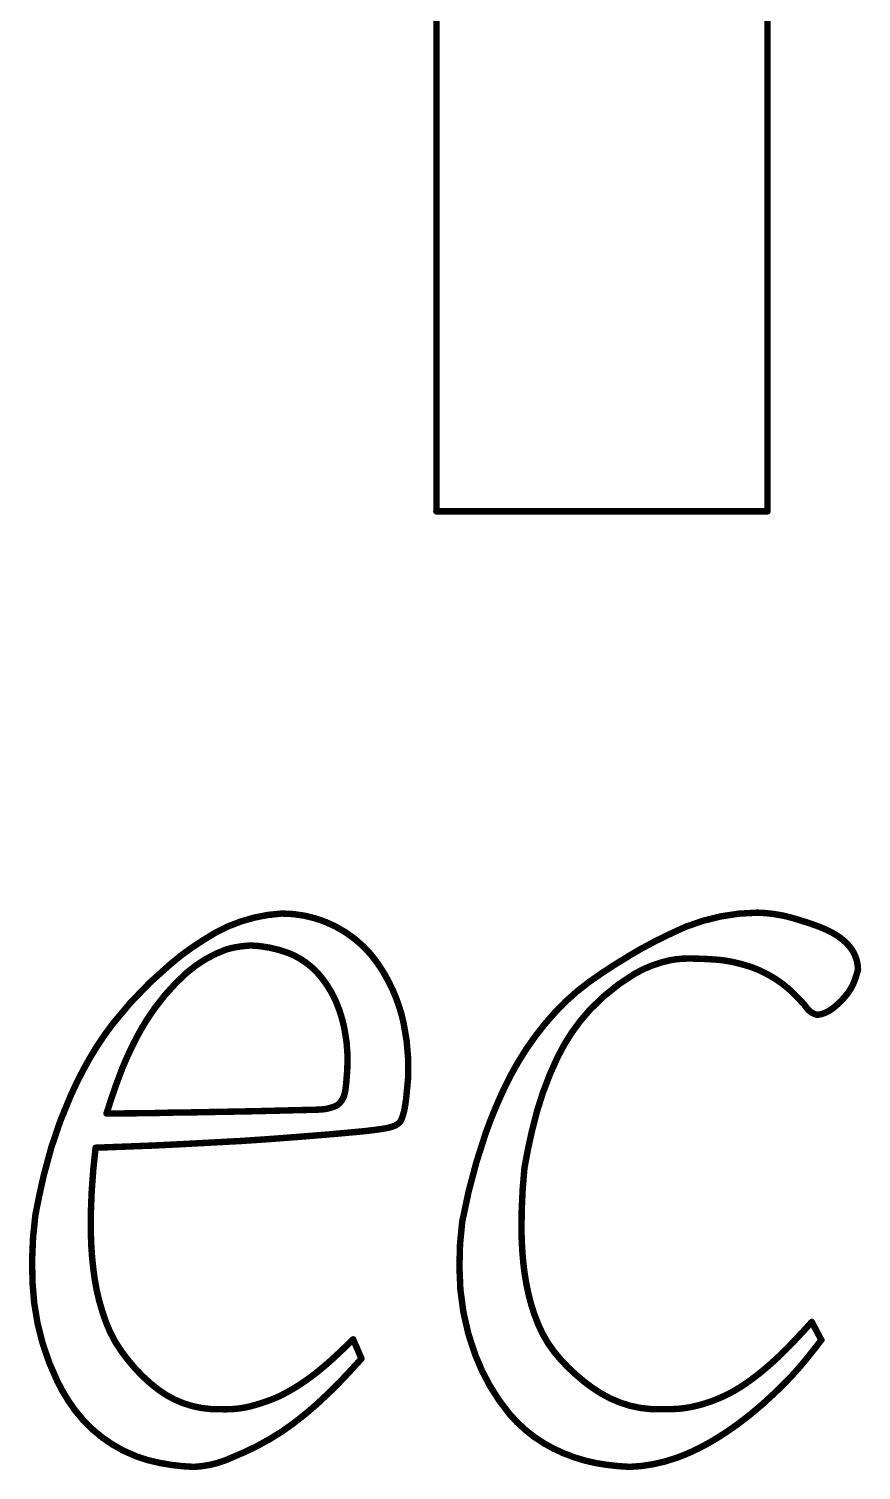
# Model space of a CAD drawing. Header units: millimetres. Extents: x 7 to 23.6, y 5 to 16.7.
# Drawn here: x 14.9998 to 15.0643, y 5.6267 to 5.7385 of the extents above; entities that cross this region are included whole.
import ezdxf

# ---------------------------------------------------------------- set-up
doc = ezdxf.new("R2010")
doc.units = ezdxf.units.MM
doc.header["$MEASUREMENT"] = 0
doc.layers.add('Mechanical10', color=56, linetype='Continuous')

msp = doc.modelspace()

# ---------------------------------------------------------------- linework, layer by layer
at = {"layer": 'Mechanical10', "const_width": 0.0005}
for points in [[(15.05705, 5.70105), (15.05705, 5.79062)], [(15.03137, 5.70105), (15.03137, 5.78845)], [(15.03137, 5.70105), (15.05705, 5.70105)], [(15.0169, 5.66738), (15.01691, 5.66739)], [(15.06078, 5.66205), (15.0609, 5.662)], [(15.02899, 5.65527), (15.02903, 5.6556)], [(15.00578, 5.65435), (15.00905, 5.65438)], [(15.01069, 5.65442), (15.01232, 5.65444)], [(15.01232, 5.65444), (15.01559, 5.6545)], [(15.01559, 5.6545), (15.01723, 5.65453)], [(15.01723, 5.65453), (15.01886, 5.65457)], [(15.01886, 5.65457), (15.02213, 5.65465)], [(15.01167, 5.65198), (15.01392, 5.6521)], [(15.01392, 5.6521), (15.01616, 5.65222)], [(15.01616, 5.65222), (15.0184, 5.65237)], [(15.0184, 5.65237), (15.02064, 5.65254)], [(15.02064, 5.65254), (15.02288, 5.65272)], [(15.02288, 5.65272), (15.02512, 5.65292)], [(15.00493, 5.6517), (15.00943, 5.65187)], [(15.00943, 5.65187), (15.01167, 5.65198)], [(15.06049, 5.63819), (15.06123, 5.63679)], [(15.02491, 5.63684), (15.02556, 5.63534)], [(15.02449, 5.63418), (15.02556, 5.63534)]]:
    msp.add_lwpolyline(points, dxfattribs=at)
at = {"layer": 'Mechanical10', "const_width": 0.00025}
for points in [[(15.03124, 5.70105, 1), (15.03149, 5.70105, 1)], [(15.03124, 5.70105, 1), (15.03149, 5.70105, 1)], [(15.05693, 5.70105, 1), (15.05718, 5.70105, 1)], [(15.05693, 5.70105, 1), (15.05718, 5.70105, 1)], [(15.01924, 5.66986, 1), (15.01949, 5.66986, 1)], [(15.01924, 5.66986, 1), (15.01949, 5.66986, 1)], [(15.05615, 5.66993, 1), (15.0564, 5.66993, 1)], [(15.05615, 5.66993, 1), (15.0564, 5.66993, 1)], [(15.05808, 5.66971, 1), (15.05833, 5.66971, 1)], [(15.05808, 5.66971, 1), (15.05833, 5.66971, 1)], [(15.05903, 5.66947, 1), (15.05928, 5.66947, 1)], [(15.05903, 5.66947, 1), (15.05928, 5.66947, 1)], [(15.05995, 5.66918, 1), (15.0602, 5.66918, 1)], [(15.05995, 5.66918, 1), (15.0602, 5.66918, 1)], [(15.06087, 5.66886, 1), (15.06112, 5.66886, 1)], [(15.06087, 5.66886, 1), (15.06112, 5.66886, 1)], [(15.0132, 5.66782, 1), (15.01345, 5.66782, 1)], [(15.0132, 5.66782, 1), (15.01345, 5.66782, 1)], [(15.04924, 5.66822, 1), (15.04949, 5.66822, 1)], [(15.04924, 5.66822, 1), (15.04949, 5.66822, 1)], [(15.06177, 5.66847, 1), (15.06202, 5.66847, 1)], [(15.06177, 5.66847, 1), (15.06202, 5.66847, 1)], [(15.0626, 5.66796, 1), (15.06285, 5.66796, 1)], [(15.0626, 5.66796, 1), (15.06285, 5.66796, 1)], [(15.01499, 5.66709, 1), (15.01524, 5.66709, 1)], [(15.01499, 5.66709, 1), (15.01524, 5.66709, 1)], [(15.01678, 5.66738, 1), (15.01703, 5.66738, 1)], [(15.01678, 5.66738, 1), (15.01703, 5.66738, 1)], [(15.01678, 5.66739, 1), (15.01703, 5.66739, 1)], [(15.01678, 5.66739, 1), (15.01703, 5.66739, 1)], [(15.01977, 5.6668, 1), (15.02002, 5.6668, 1)], [(15.01977, 5.6668, 1), (15.02002, 5.6668, 1)], [(15.02615, 5.66669, 1), (15.0264, 5.66669, 1)], [(15.02615, 5.66669, 1), (15.0264, 5.66669, 1)], [(15.06331, 5.66729, 1), (15.06356, 5.66729, 1)], [(15.06331, 5.66729, 1), (15.06356, 5.66729, 1)], [(15.0106, 5.66592, 1), (15.01085, 5.66592, 1)], [(15.0106, 5.66592, 1), (15.01085, 5.66592, 1)], [(15.04609, 5.66651, 1), (15.04634, 5.66651, 1)], [(15.04609, 5.66652, 1), (15.04634, 5.66652, 1)], [(15.0487, 5.66607, 1), (15.04895, 5.66607, 1)], [(15.0487, 5.66607, 1), (15.04895, 5.66607, 1)], [(15.05092, 5.66637, 1), (15.05117, 5.66637, 1)], [(15.05092, 5.66637, 1), (15.05117, 5.66637, 1)], [(15.0529, 5.66629, 1), (15.05315, 5.66629, 1)], [(15.0529, 5.66629, 1), (15.05315, 5.66629, 1)], [(15.05388, 5.66617, 1), (15.05414, 5.66617, 1)], [(15.05388, 5.66617, 1), (15.05413, 5.66617, 1)], [(15.05485, 5.66595, 1), (15.0551, 5.66595, 1)], [(15.05485, 5.66595, 1), (15.0551, 5.66595, 1)], [(15.0558, 5.66566, 1), (15.05605, 5.66566, 1)], [(15.0558, 5.66566, 1), (15.05605, 5.66566, 1)], [(15.01187, 5.66526, 1), (15.01212, 5.66526, 1)], [(15.01187, 5.66526, 1), (15.01212, 5.66526, 1)], [(15.02223, 5.66503, 1), (15.02248, 5.66503, 1)], [(15.02223, 5.66503, 1), (15.02248, 5.66503, 1)], [(15.02727, 5.66508, 1), (15.02752, 5.66508, 1)], [(15.02727, 5.66508, 1), (15.02752, 5.66508, 1)], [(15.04308, 5.66455, 1), (15.04333, 5.66455, 1)], [(15.04308, 5.66455, 1), (15.04333, 5.66455, 1)], [(15.04664, 5.6652, 1), (15.04689, 5.6652, 1)], [(15.04664, 5.6652, 1), (15.04689, 5.6652, 1)], [(15.05671, 5.66526, 1), (15.05696, 5.66526, 1)], [(15.05671, 5.66526, 1), (15.05696, 5.66526, 1)], [(15.05757, 5.66477, 1), (15.05782, 5.66477, 1)], [(15.05757, 5.66477, 1), (15.05782, 5.66477, 1)], [(15.06364, 5.66454, 1), (15.06389, 5.66454, 1)], [(15.06364, 5.66454, 1), (15.06389, 5.66454, 1)], [(15.06381, 5.66501, 1), (15.06406, 5.66501, 1)], [(15.06381, 5.66501, 1), (15.06406, 5.66501, 1)], [(15.06395, 5.66549, 1), (15.0642, 5.66549, 1)], [(15.06395, 5.66549, 1), (15.0642, 5.66549, 1)], [(15.02812, 5.66331, 1), (15.02837, 5.66331, 1)], [(15.02812, 5.66331, 1), (15.02837, 5.66331, 1)], [(15.0591, 5.66351, 1), (15.05935, 5.66351, 1)], [(15.0591, 5.66351, 1), (15.05935, 5.66351, 1)], [(15.06315, 5.66368, 1), (15.0634, 5.66368, 1)], [(15.06315, 5.66368, 1), (15.0634, 5.66368, 1)], [(15.06342, 5.6641, 1), (15.06367, 5.6641, 1)], [(15.06342, 5.6641, 1), (15.06367, 5.6641, 1)], [(15.00943, 5.66257, 1), (15.00968, 5.66257, 1)], [(15.00943, 5.66257, 1), (15.00968, 5.66257, 1)], [(15.02372, 5.66237, 1), (15.02397, 5.66237, 1)], [(15.02372, 5.66237, 1), (15.02397, 5.66237, 1)], [(15.04041, 5.66216, 1), (15.04066, 5.66216, 1)], [(15.04041, 5.66216, 1), (15.04066, 5.66216, 1)], [(15.04315, 5.6624, 1), (15.0434, 5.6624, 1)], [(15.04315, 5.6624, 1), (15.0434, 5.6624, 1)], [(15.05979, 5.66279, 1), (15.06004, 5.66279, 1)], [(15.05979, 5.66279, 1), (15.06004, 5.66279, 1)], [(15.05995, 5.66258, 1), (15.0602, 5.66258, 1)], [(15.05995, 5.66258, 1), (15.0602, 5.66258, 1)], [(15.06003, 5.66247, 1), (15.06028, 5.66247, 1)], [(15.06003, 5.66247, 1), (15.06028, 5.66247, 1)], [(15.06011, 5.66238, 1), (15.06036, 5.66238, 1)], [(15.06011, 5.66238, 1), (15.06036, 5.66238, 1)], [(15.06021, 5.66229, 1), (15.06046, 5.66229, 1)], [(15.06021, 5.66229, 1), (15.06046, 5.66229, 1)], [(15.06031, 5.66221, 1), (15.06056, 5.66221, 1)], [(15.06031, 5.66221, 1), (15.06056, 5.66221, 1)], [(15.06042, 5.66215, 1), (15.06067, 5.66215, 1)], [(15.06042, 5.66215, 1), (15.06067, 5.66215, 1)], [(15.06171, 5.66232, 1), (15.06196, 5.66232, 1)], [(15.06171, 5.66232, 1), (15.06196, 5.66232, 1)], [(15.06212, 5.66261, 1), (15.06237, 5.66261, 1)], [(15.06212, 5.66261, 1), (15.06237, 5.66261, 1)], [(15.06249, 5.66294, 1), (15.06274, 5.66294, 1)], [(15.06249, 5.66294, 1), (15.06274, 5.66294, 1)], [(15.00612, 5.66129, 1), (15.00637, 5.66129, 1)], [(15.00612, 5.66129, 1), (15.00637, 5.66129, 1)], [(15.00844, 5.66105, 1), (15.00869, 5.66105, 1)], [(15.00844, 5.66105, 1), (15.00869, 5.66105, 1)], [(15.02868, 5.66144, 1), (15.02893, 5.66144, 1)], [(15.02868, 5.66144, 1), (15.02893, 5.66144, 1)], [(15.06053, 5.66209, 1), (15.06078, 5.66209, 1)], [(15.06053, 5.66209, 1), (15.06078, 5.66209, 1)], [(15.06065, 5.66205, 1), (15.0609, 5.66205, 1)], [(15.06065, 5.66205, 1), (15.0609, 5.66205, 1)], [(15.06078, 5.662, 1), (15.06103, 5.662, 1)], [(15.06078, 5.662, 1), (15.06103, 5.662, 1)], [(15.02412, 5.66089, 1), (15.02437, 5.66089, 1)], [(15.02412, 5.66089, 1), (15.02437, 5.66089, 1)], [(15.00758, 5.65944, 1), (15.00783, 5.65944, 1)], [(15.00758, 5.65944, 1), (15.00783, 5.65944, 1)], [(15.03821, 5.65933, 1), (15.03846, 5.65933, 1)], [(15.03821, 5.65933, 1), (15.03846, 5.65933, 1)], [(15.00434, 5.65861, 1), (15.00459, 5.65861, 1)], [(15.00434, 5.65861, 1), (15.00459, 5.65861, 1)], [(15.00685, 5.65778, 1), (15.0071, 5.65778, 1)], [(15.00685, 5.65778, 1), (15.0071, 5.65778, 1)], [(15.02434, 5.65785, 1), (15.02459, 5.65785, 1)], [(15.02434, 5.65785, 1), (15.02459, 5.65785, 1)], [(15.04063, 5.6587, 1), (15.04088, 5.6587, 1)], [(15.04063, 5.6587, 1), (15.04088, 5.6587, 1)], [(15.00287, 5.65574, 1), (15.00312, 5.65574, 1)], [(15.00287, 5.65574, 1), (15.00312, 5.65574, 1)], [(15.02408, 5.65572, 1), (15.02433, 5.65572, 1)], [(15.02408, 5.65572, 1), (15.02433, 5.65572, 1)], [(15.0242, 5.65633, 1), (15.02445, 5.65633, 1)], [(15.0242, 5.65633, 1), (15.02445, 5.65633, 1)], [(15.0289, 5.6556, 1), (15.02915, 5.6556, 1)], [(15.0289, 5.6556, 1), (15.02915, 5.6556, 1)], [(15.03646, 5.6562, 1), (15.03671, 5.6562, 1)], [(15.03646, 5.6562, 1), (15.03671, 5.6562, 1)], [(15.00566, 5.65435, 1), (15.00591, 5.65435, 1)], [(15.00566, 5.65435, 1), (15.00591, 5.65435, 1)], [(15.00893, 5.65438, 1), (15.00918, 5.65438, 1)], [(15.00893, 5.65438, 1), (15.00918, 5.65438, 1)], [(15.01056, 5.65442, 1), (15.01081, 5.65442, 1)], [(15.01056, 5.65442, 1), (15.01081, 5.65442, 1)], [(15.0122, 5.65444, 1), (15.01245, 5.65444, 1)], [(15.0122, 5.65444, 1), (15.01245, 5.65444, 1)], [(15.01547, 5.6545, 1), (15.01572, 5.6545, 1)], [(15.01547, 5.6545, 1), (15.01572, 5.6545, 1)], [(15.0171, 5.65453, 1), (15.01735, 5.65453, 1)], [(15.0171, 5.65453, 1), (15.01735, 5.65453, 1)], [(15.01874, 5.65457, 1), (15.01899, 5.65457, 1)], [(15.01874, 5.65457, 1), (15.01899, 5.65457, 1)], [(15.02201, 5.65465, 1), (15.02226, 5.65465, 1)], [(15.02201, 5.65465, 1), (15.02226, 5.65465, 1)], [(15.02232, 5.65467, 1), (15.02257, 5.65467, 1)], [(15.02232, 5.65467, 1), (15.02257, 5.65467, 1)], [(15.02263, 5.6547, 1), (15.02288, 5.6547, 1)], [(15.02263, 5.6547, 1), (15.02288, 5.6547, 1)], [(15.02293, 5.65477, 1), (15.02318, 5.65477, 1)], [(15.02293, 5.65477, 1), (15.02318, 5.65477, 1)], [(15.02323, 5.65486, 1), (15.02348, 5.65486, 1)], [(15.02323, 5.65486, 1), (15.02348, 5.65486, 1)], [(15.02352, 5.65498, 1), (15.02377, 5.65498, 1)], [(15.02352, 5.65498, 1), (15.02377, 5.65498, 1)], [(15.02376, 5.65518, 1), (15.02401, 5.65518, 1)], [(15.02376, 5.65518, 1), (15.02401, 5.65518, 1)], [(15.02881, 5.65495, 1), (15.02906, 5.65495, 1)], [(15.02881, 5.65495, 1), (15.02906, 5.65495, 1)], [(15.02886, 5.65527, 1), (15.02911, 5.65527, 1)], [(15.02886, 5.65527, 1), (15.02911, 5.65527, 1)], [(15.03904, 5.65452, 1), (15.03929, 5.65452, 1)], [(15.03904, 5.65451, 1), (15.03929, 5.65451, 1)], [(15.02786, 5.65335, 1), (15.02811, 5.65335, 1)], [(15.02786, 5.65335, 1), (15.02811, 5.65335, 1)], [(15.02817, 5.65349, 1), (15.02842, 5.65349, 1)], [(15.02817, 5.65349, 1), (15.02842, 5.65349, 1)], [(15.02842, 5.6537, 1), (15.02867, 5.6537, 1)], [(15.02842, 5.6537, 1), (15.02867, 5.6537, 1)], [(15.02857, 5.65399, 1), (15.02882, 5.65399, 1)], [(15.02857, 5.65399, 1), (15.02882, 5.65399, 1)], [(15.02867, 5.6543, 1), (15.02892, 5.6543, 1)], [(15.02867, 5.6543, 1), (15.02892, 5.6543, 1)], [(15.01379, 5.6521, 1), (15.01404, 5.6521, 1)], [(15.01379, 5.6521, 1), (15.01404, 5.6521, 1)], [(15.01603, 5.65222, 1), (15.01628, 5.65222, 1)], [(15.01603, 5.65222, 1), (15.01628, 5.65222, 1)], [(15.01828, 5.65237, 1), (15.01853, 5.65237, 1)], [(15.01828, 5.65237, 1), (15.01853, 5.65237, 1)], [(15.02052, 5.65254, 1), (15.02077, 5.65254, 1)], [(15.02052, 5.65254, 1), (15.02077, 5.65254, 1)], [(15.02276, 5.65272, 1), (15.02301, 5.65272, 1)], [(15.02276, 5.65272, 1), (15.02301, 5.65272, 1)], [(15.025, 5.65292, 1), (15.02525, 5.65292, 1)], [(15.025, 5.65292, 1), (15.02525, 5.65292, 1)], [(15.02723, 5.65319, 1), (15.02748, 5.65319, 1)], [(15.02723, 5.65319, 1), (15.02748, 5.65319, 1)], [(15.03508, 5.65288, 1), (15.03533, 5.65288, 1)], [(15.03508, 5.65288, 1), (15.03533, 5.65288, 1)], [(15.00481, 5.6517, 1), (15.00506, 5.6517, 1)], [(15.00481, 5.6517, 1), (15.00506, 5.6517, 1)], [(15.0093, 5.65187, 1), (15.00955, 5.65187, 1)], [(15.0093, 5.65187, 1), (15.00955, 5.65187, 1)], [(15.01155, 5.65198, 1), (15.0118, 5.65198, 1)], [(15.01155, 5.65198, 1), (15.0118, 5.65198, 1)], [(15.03808, 5.65014, 1), (15.03833, 5.65014, 1)], [(15.03808, 5.65014, 1), (15.03833, 5.65014, 1)], [(15.0008, 5.64964, 1), (15.00105, 5.64964, 1)], [(15.0008, 5.64964, 1), (15.00105, 5.64964, 1)], [(15.00444, 5.64661, 1), (15.00469, 5.64661, 1)], [(15.00444, 5.64661, 1), (15.00469, 5.64661, 1)], [(15.00014, 5.64648, 1), (15.00039, 5.64648, 1)], [(15.00014, 5.64648, 1), (15.00039, 5.64648, 1)], [(15.03325, 5.64595, 1), (15.0335, 5.64595, 1)], [(15.03325, 5.64595, 1), (15.0335, 5.64595, 1)], [(15.03785, 5.64523, 1), (15.0381, 5.64523, 1)], [(15.03785, 5.64523, 1), (15.0381, 5.64523, 1)], [(15.00448, 5.64406, 1), (15.00473, 5.64406, 1)], [(15.00448, 5.64406, 1), (15.00473, 5.64406, 1)], [(15.03798, 5.64278, 1), (15.03823, 5.64278, 1)], [(15.03798, 5.64278, 1), (15.03823, 5.64278, 1)], [(14.99991, 5.64121, 1), (15.00016, 5.64121, 1)], [(14.99991, 5.64121, 1), (15.00016, 5.64121, 1)], [(15.00473, 5.64152, 1), (15.00498, 5.64152, 1)], [(15.00473, 5.64152, 1), (15.00498, 5.64152, 1)], [(15.03311, 5.6407, 1), (15.03336, 5.6407, 1)], [(15.03311, 5.6407, 1), (15.03336, 5.6407, 1)], [(15.03838, 5.64036, 1), (15.03863, 5.64036, 1)], [(15.03838, 5.64036, 1), (15.03863, 5.64036, 1)], [(15.00531, 5.63904, 1), (15.00556, 5.63904, 1)], [(15.00531, 5.63904, 1), (15.00556, 5.63904, 1)], [(15.03914, 5.63802, 1), (15.03939, 5.63802, 1)], [(15.03914, 5.63802, 1), (15.03939, 5.63802, 1)], [(15.06036, 5.63819, 1), (15.06061, 5.63819, 1)], [(15.06036, 5.63819, 1), (15.06061, 5.63819, 1)], [(15.00631, 5.63669, 1), (15.00656, 5.63669, 1)], [(15.00631, 5.63669, 1), (15.00656, 5.63669, 1)], [(15.02479, 5.63684, 1), (15.02504, 5.63684, 1)], [(15.02479, 5.63684, 1), (15.02504, 5.63684, 1)], [(15.06111, 5.63679, 1), (15.06136, 5.63679, 1)], [(15.06111, 5.63679, 1), (15.06136, 5.63679, 1)], [(15.02543, 5.63534, 1), (15.02568, 5.63534, 1)], [(15.02543, 5.63534, 1), (15.02568, 5.63534, 1)], [(15.03428, 5.63559, 1), (15.03453, 5.63559, 1)], [(15.03428, 5.63559, 1), (15.03453, 5.63559, 1)], [(15.04036, 5.6359, 1), (15.04061, 5.6359, 1)], [(15.04036, 5.6359, 1), (15.04061, 5.6359, 1)], [(15.05845, 5.63615, 1), (15.0587, 5.63615, 1)], [(15.05845, 5.63615, 1), (15.0587, 5.63615, 1)], [(15.05997, 5.63535, 1), (15.06022, 5.63535, 1)], [(15.05997, 5.63535, 1), (15.06022, 5.63535, 1)], [(15.00782, 5.63464, 1), (15.00807, 5.63464, 1)], [(15.00782, 5.63464, 1), (15.00807, 5.63464, 1)], [(15.02213, 5.63441, 1), (15.02238, 5.63441, 1)], [(15.02213, 5.63441, 1), (15.02238, 5.63441, 1)], [(15.02304, 5.63519, 1), (15.02329, 5.63519, 1)], [(15.02304, 5.63519, 1), (15.02329, 5.63519, 1)], [(15.05639, 5.63427, 1), (15.05664, 5.63427, 1)], [(15.05639, 5.63427, 1), (15.05664, 5.63427, 1)], [(15.05744, 5.63518, 1), (15.05769, 5.63518, 1)], [(15.05744, 5.63518, 1), (15.05769, 5.63518, 1)], [(15.00184, 5.63358, 1), (15.00209, 5.63358, 1)], [(15.00184, 5.63358, 1), (15.00209, 5.63358, 1)], [(15.02118, 5.63369, 1), (15.02143, 5.63369, 1)], [(15.02118, 5.63369, 1), (15.02143, 5.63369, 1)], [(15.02436, 5.63418, 1), (15.02461, 5.63418, 1)], [(15.02436, 5.63418, 1), (15.02461, 5.63418, 1)], [(15.04205, 5.63412, 1), (15.0423, 5.63412, 1)], [(15.04205, 5.63412, 1), (15.0423, 5.63412, 1)], [(15.05527, 5.63343, 1), (15.05552, 5.63343, 1)], [(15.05527, 5.63343, 1), (15.05552, 5.63343, 1)], [(15.05876, 5.63396, 1), (15.05901, 5.63396, 1)], [(15.05876, 5.63396, 1), (15.05901, 5.63396, 1)], [(15.0097, 5.63292, 1), (15.00995, 5.63292, 1)], [(15.0097, 5.63292, 1), (15.00995, 5.63292, 1)], [(15.01801, 5.63201, 1), (15.01826, 5.63201, 1)], [(15.01801, 5.63201, 1), (15.01826, 5.63201, 1)], [(15.01912, 5.63246, 1), (15.01937, 5.63246, 1)], [(15.01912, 5.63246, 1), (15.01937, 5.63246, 1)], [(15.04401, 5.63265, 1), (15.04426, 5.63265, 1)], [(15.04401, 5.63265, 1), (15.04426, 5.63265, 1)], [(15.0528, 5.63212, 1), (15.05305, 5.63212, 1)], [(15.0528, 5.63212, 1), (15.05305, 5.63212, 1)], [(15.05408, 5.6327, 1), (15.05433, 5.6327, 1)], [(15.05408, 5.6327, 1), (15.05433, 5.6327, 1)], [(15.05747, 5.63266, 1), (15.05772, 5.63266, 1)], [(15.05747, 5.63266, 1), (15.05772, 5.63266, 1)], [(15.00322, 5.63133, 1), (15.00347, 5.63133, 1)], [(15.00322, 5.63133, 1), (15.00347, 5.63133, 1)], [(15.01448, 5.63142, 1), (15.01473, 5.63142, 1)], [(15.01448, 5.63142, 1), (15.01473, 5.63142, 1)], [(15.01568, 5.63145, 1), (15.01593, 5.63145, 1)], [(15.01568, 5.63145, 1), (15.01593, 5.63145, 1)], [(15.01686, 5.63166, 1), (15.01711, 5.63166, 1)], [(15.01686, 5.63166, 1), (15.01711, 5.63166, 1)], [(15.02092, 5.63092, 1), (15.02117, 5.63092, 1)], [(15.02092, 5.63092, 1), (15.02117, 5.63092, 1)], [(15.02212, 5.63195, 1), (15.02237, 5.63195, 1)], [(15.02212, 5.63195, 1), (15.02237, 5.63195, 1)], [(15.0369, 5.63106, 1), (15.03715, 5.63106, 1)], [(15.0369, 5.63106, 1), (15.03715, 5.63106, 1)], [(15.0487, 5.63142, 1), (15.04895, 5.63142, 1)], [(15.0487, 5.63142, 1), (15.04895, 5.63142, 1)], [(15.05009, 5.63146, 1), (15.05034, 5.63146, 1)], [(15.05009, 5.63146, 1), (15.05034, 5.63146, 1)], [(15.05147, 5.6317, 1), (15.05172, 5.6317, 1)], [(15.05147, 5.6317, 1), (15.05172, 5.6317, 1)], [(15.05466, 5.63029, 1), (15.05491, 5.63029, 1)], [(15.05466, 5.63029, 1), (15.05491, 5.63029, 1)], [(15.01832, 5.62911, 1), (15.01857, 5.62911, 1)], [(15.01832, 5.62911, 1), (15.01857, 5.62911, 1)], [(15.03883, 5.62928, 1), (15.03908, 5.62928, 1)], [(15.03883, 5.62928, 1), (15.03908, 5.62928, 1)], [(15.05314, 5.62926, 1), (15.05339, 5.62926, 1)], [(15.05314, 5.62926, 1), (15.05339, 5.62926, 1)], [(15.01548, 5.62772, 1), (15.01573, 5.62772, 1)], [(15.01548, 5.62772, 1), (15.01573, 5.62772, 1)], [(15.04112, 5.628, 1), (15.04137, 5.628, 1)], [(15.04112, 5.628, 1), (15.04137, 5.628, 1)], [(15.04984, 5.62764, 1), (15.05009, 5.62764, 1)], [(15.04984, 5.62764, 1), (15.05009, 5.62764, 1)], [(15.05154, 5.62836, 1), (15.05179, 5.62836, 1)], [(15.05154, 5.62836, 1), (15.05179, 5.62836, 1)], [(15.00981, 5.62725, 1), (15.01006, 5.62725, 1)], [(15.00981, 5.62725, 1), (15.01006, 5.62725, 1)], [(15.01243, 5.62695, 1), (15.01268, 5.62695, 1)], [(15.01243, 5.62695, 1), (15.01268, 5.62695, 1)], [(15.04364, 5.62724, 1), (15.04389, 5.62724, 1)], [(15.04364, 5.62724, 1), (15.04389, 5.62724, 1)], [(15.04625, 5.62695, 1), (15.0465, 5.62695, 1)], [(15.04625, 5.62695, 1), (15.0465, 5.62695, 1)]]:
    msp.add_lwpolyline(points, format="xyb", close=True, dxfattribs=at)
at = {"layer": 'Mechanical10', "const_width": 0.0005}
for points in [[(15.01332, 5.66782, -0.134559), (15.01937, 5.66986)], [(15.01937, 5.66986, -0.220205), (15.02628, 5.66669)], [(15.04937, 5.66822, -0.117604), (15.05627, 5.66993)], [(15.05627, 5.66993, -0.043618), (15.05821, 5.66971)], [(15.05821, 5.66971, -0.019877), (15.05915, 5.66947)], [(15.05915, 5.66947, -0.007053), (15.06008, 5.66918)], [(15.06008, 5.66918, -0.012452), (15.061, 5.66886)], [(15.061, 5.66886, -0.024631), (15.06189, 5.66847)], [(15.01072, 5.66592, -0.040955), (15.01332, 5.66782)], [(15.04621, 5.66652, -0.026604), (15.04937, 5.66822)], [(15.06189, 5.66847, -0.043468), (15.06272, 5.66796)], [(15.06272, 5.66796, -0.062341), (15.06343, 5.66729)], [(15.01199, 5.66526, -0.09466), (15.01511, 5.66709)], [(15.01511, 5.66709, -0.055635), (15.0169, 5.66738)], [(15.01691, 5.66739, -0.080665), (15.01989, 5.6668)], [(15.01989, 5.6668, -0.124564), (15.02235, 5.66503)], [(15.02628, 5.66669, -0.043041), (15.02739, 5.66508)], [(15.06343, 5.66729, -0.173437), (15.06407, 5.66549)], [(15.00625, 5.66129, -0.053679), (15.01072, 5.66592)], [(15.04321, 5.66455, -0.022452), (15.04621, 5.66651)], [(15.04677, 5.6652, -0.064257), (15.04883, 5.66607)], [(15.04883, 5.66607, -0.079781), (15.05104, 5.66637)], [(15.05104, 5.66637, -0.01654), (15.05303, 5.66629)], [(15.05303, 5.66629, -0.02344), (15.05401, 5.66617)], [(15.05401, 5.66617, -0.019113), (15.05498, 5.66595)], [(15.05498, 5.66595, -0.023858), (15.05593, 5.66566)], [(15.05593, 5.66566, -0.032201), (15.05683, 5.66526)], [(15.00956, 5.66257, -0.05524), (15.01199, 5.66526)], [(15.02235, 5.66503, -0.09142), (15.02384, 5.66237)], [(15.02739, 5.66508, -0.038153), (15.02824, 5.66331)], [(15.04054, 5.66216, -0.050207), (15.04321, 5.66455)], [(15.04328, 5.6624, -0.070102), (15.04677, 5.6652)], [(15.05683, 5.66526, -0.02109), (15.0577, 5.66477)], [(15.0577, 5.66477, -0.057721), (15.05923, 5.66351)], [(15.06376, 5.66454, -0.033899), (15.06355, 5.6641)], [(15.06393, 5.66501, -0.020688), (15.06376, 5.66454)], [(15.06407, 5.66549, -0.006807), (15.06393, 5.66501)], [(15.02824, 5.66331, -0.036727), (15.02881, 5.66144)], [(15.05923, 5.66351, -0.008115), (15.05991, 5.66279)], [(15.06328, 5.66368, -0.041437), (15.06261, 5.66294)], [(15.06355, 5.6641, -0.029828), (15.06328, 5.66368)], [(15.00856, 5.66105, -0.024623), (15.00956, 5.66257)], [(15.02384, 5.66237, -0.034726), (15.02424, 5.66089)], [(15.03833, 5.65933, -0.039663), (15.04054, 5.66216)], [(15.04076, 5.6587, -0.074413), (15.04328, 5.6624)], [(15.06007, 5.66258, -0.009493), (15.05991, 5.66279)], [(15.06015, 5.66247, -0.012222), (15.06007, 5.66258)], [(15.06024, 5.66238, -0.017625), (15.06015, 5.66247)], [(15.06033, 5.66229, -0.023319), (15.06024, 5.66238)], [(15.06043, 5.66221, -0.028981), (15.06033, 5.66229)], [(15.06054, 5.66215, -0.028914), (15.06043, 5.66221)], [(15.06066, 5.66209, -0.020095), (15.06054, 5.66215)], [(15.06184, 5.66232, -0.10711), (15.0609, 5.662)], [(15.06224, 5.66261, -0.036183), (15.06184, 5.66232)], [(15.06261, 5.66294, -0.018922), (15.06224, 5.66261)], [(15.00446, 5.65861, -0.03442), (15.00625, 5.66129)], [(15.00771, 5.65944, -0.020481), (15.00856, 5.66105)], [(15.02881, 5.66144, -0.089853), (15.02903, 5.6556)], [(15.06078, 5.66205, -0.011716), (15.06066, 5.66209)], [(15.02424, 5.66089, -0.065496), (15.02446, 5.65785)], [(15.00697, 5.65778, -0.017346), (15.00771, 5.65944)], [(15.03658, 5.6562, -0.036118), (15.03833, 5.65933)], [(15.003, 5.65574, -0.025437), (15.00446, 5.65861)], [(15.00578, 5.65435, -0.017478), (15.00697, 5.65778)], [(15.02446, 5.65785, -0.012439), (15.02433, 5.65633)], [(15.03917, 5.65452, -0.042408), (15.04076, 5.6587)], [(15.00093, 5.64964, -0.046335), (15.003, 5.65574)], [(15.0242, 5.65572, -0.096694), (15.02388, 5.65518)], [(15.02433, 5.65633, -0.054483), (15.0242, 5.65572)], [(15.03521, 5.65288, -0.023755), (15.03658, 5.6562)], [(15.01069, 5.65442, -0.004594), (15.00905, 5.65438)], [(15.02245, 5.65467, -0.006475), (15.02213, 5.65465)], [(15.02275, 5.6547, -0.019598), (15.02245, 5.65467)], [(15.02306, 5.65477, -0.024607), (15.02275, 5.6547)], [(15.02336, 5.65486, -0.018405), (15.02306, 5.65477)], [(15.02364, 5.65498, -0.052077), (15.02336, 5.65486)], [(15.02388, 5.65518, -0.074306), (15.02364, 5.65498)], [(15.02894, 5.65495, -0.04016), (15.0288, 5.6543)], [(15.02899, 5.65527, -0.004373), (15.02894, 5.65495)], [(15.0382, 5.65014, -0.025181), (15.03917, 5.65451)], [(15.02799, 5.65335, -0.040094), (15.02735, 5.65319)], [(15.02829, 5.65349, -0.049079), (15.02799, 5.65335)], [(15.02854, 5.6537, -0.085363), (15.02829, 5.65349)], [(15.02869, 5.65399, -0.08443), (15.02854, 5.6537)], [(15.0288, 5.6543, -0.011027), (15.02869, 5.65399)], [(15.02735, 5.65319, -0.018121), (15.02512, 5.65292)], [(15.03337, 5.64595, -0.038189), (15.03521, 5.65288)], [(15.00456, 5.64661, -0.024548), (15.00493, 5.6517)], [(15.03797, 5.64523, -0.027502), (15.0382, 5.65014)], [(15.00026, 5.64648, -0.01105), (15.00093, 5.64964)], [(15.0046, 5.64406, -0.018063), (15.00456, 5.64661)], [(15.00004, 5.64121, -0.04643), (15.00026, 5.64648)], [(15.03323, 5.6407, -0.052256), (15.03337, 5.64595)], [(15.03811, 5.64278, -0.022387), (15.03797, 5.64523)], [(15.00486, 5.64152, -0.024286), (15.0046, 5.64406)], [(15.03851, 5.64036, -0.031522), (15.03811, 5.64278)], [(15.00197, 5.63358, -0.103277), (15.00004, 5.64121)], [(15.00544, 5.63904, -0.040222), (15.00486, 5.64152)], [(15.0344, 5.63559, -0.070078), (15.03323, 5.6407)], [(15.03926, 5.63802, -0.043246), (15.03851, 5.64036)], [(15.00643, 5.63669, -0.057123), (15.00544, 5.63904)], [(15.04048, 5.6359, -0.066241), (15.03926, 5.63802)], [(15.06049, 5.63819, -0.010841), (15.05858, 5.63615)], [(15.00795, 5.63464, -0.04844), (15.00643, 5.63669)], [(15.02491, 5.63684, -0.009321), (15.02317, 5.63519)], [(15.06123, 5.63679, -0.006463), (15.0601, 5.63535)], [(15.03703, 5.63106, -0.081526), (15.0344, 5.63559)], [(15.04217, 5.63412, -0.044543), (15.04048, 5.6359)], [(15.05858, 5.63615, -0.011843), (15.05757, 5.63518)], [(15.0601, 5.63535, -0.017268), (15.05889, 5.63396)], [(15.00982, 5.63292, -0.053396), (15.00795, 5.63464)], [(15.02225, 5.63441, -0.016656), (15.0213, 5.63369)], [(15.02317, 5.63519, -0.011829), (15.02225, 5.63441)], [(15.05651, 5.63427, -0.01969), (15.05539, 5.63343)], [(15.05757, 5.63518, -0.014901), (15.05651, 5.63427)], [(15.00334, 5.63133, -0.045853), (15.00197, 5.63358)], [(15.0213, 5.63369, -0.041019), (15.01925, 5.63246)], [(15.02449, 5.63418, -0.021241), (15.02224, 5.63195)], [(15.04414, 5.63265, -0.04948), (15.04217, 5.63412)], [(15.05539, 5.63343, -0.02827), (15.0542, 5.6327)], [(15.05889, 5.63396, -0.014506), (15.05759, 5.63266)], [(15.01461, 5.63142, -0.168269), (15.00982, 5.63292)], [(15.01813, 5.63201, -0.01954), (15.01699, 5.63166)], [(15.01925, 5.63246, -0.028734), (15.01813, 5.63201)], [(15.04882, 5.63142, -0.146669), (15.04414, 5.63265)], [(15.05293, 5.63212, -0.030519), (15.0516, 5.6317)], [(15.0542, 5.6327, -0.030777), (15.05293, 5.63212)], [(15.05759, 5.63266, -0.032328), (15.05478, 5.63029)], [(15.00994, 5.62725, -0.187002), (15.00334, 5.63133)], [(15.01581, 5.63145, -0.028516), (15.01461, 5.63142)], [(15.01699, 5.63166, -0.038044), (15.01581, 5.63145)], [(15.02104, 5.63092, -0.03947), (15.01845, 5.62911)], [(15.02224, 5.63195, -0.013191), (15.02104, 5.63092)], [(15.03895, 5.62928, -0.058743), (15.03703, 5.63106)], [(15.05022, 5.63146, -0.022237), (15.04882, 5.63142)], [(15.0516, 5.6317, -0.037913), (15.05022, 5.63146)], [(15.05478, 5.63029, -0.018081), (15.05326, 5.62926)], [(15.01845, 5.62911, -0.035973), (15.01561, 5.62772)], [(15.04125, 5.628, -0.057002), (15.03895, 5.62928)], [(15.05326, 5.62926, -0.02478), (15.05166, 5.62836)], [(15.01561, 5.62772, -0.099735), (15.01256, 5.62695)], [(15.04376, 5.62724, -0.050893), (15.04125, 5.628)], [(15.04997, 5.62764, -0.07569), (15.04637, 5.62695)], [(15.05166, 5.62836, -0.029696), (15.04997, 5.62764)], [(15.01256, 5.62695, -0.040855), (15.00994, 5.62725)], [(15.04637, 5.62695, -0.032914), (15.04376, 5.62724)]]:
    msp.add_lwpolyline(points, format="xyb", dxfattribs=at)

doc.saveas('drawing.dxf')
